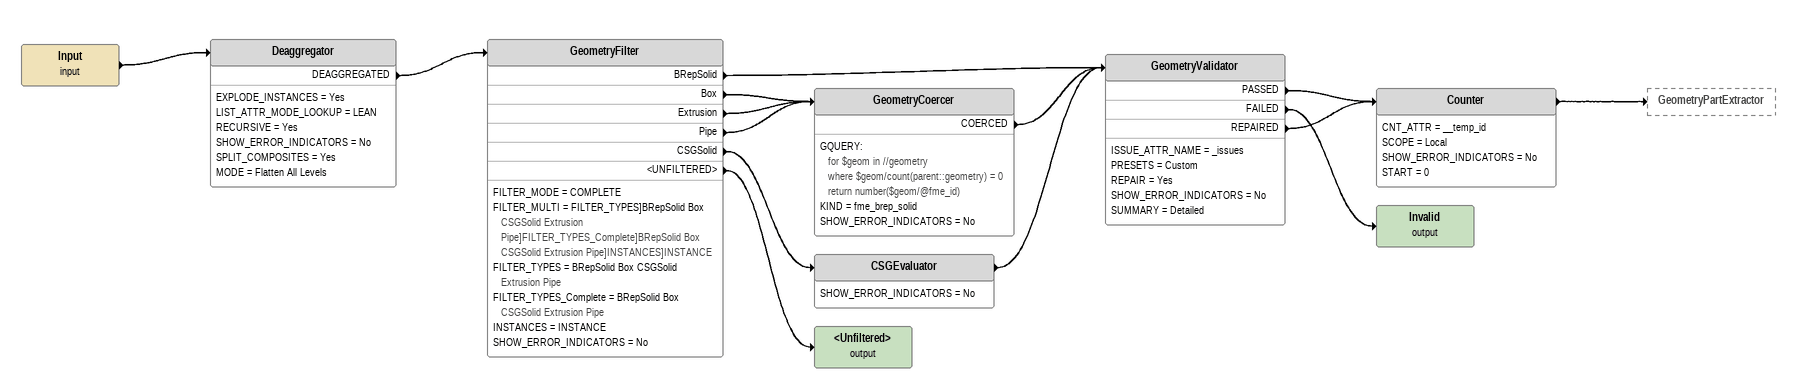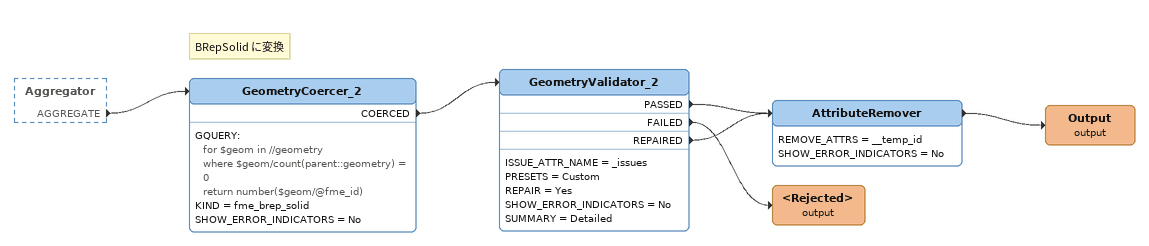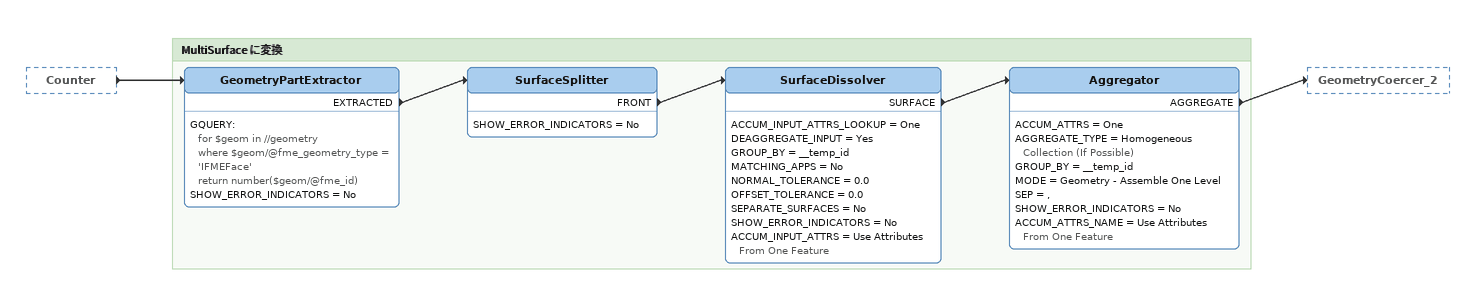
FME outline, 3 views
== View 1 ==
Input (input)
    -> Deaggregator
Deaggregator
    EXPLODE_INSTANCES = Yes
    LIST_ATTR_MODE_LOOKUP = LEAN
    RECURSIVE = Yes
    SHOW_ERROR_INDICATORS = No
    SPLIT_COMPOSITES = Yes
    MODE = Flatten All Levels
    DEAGGREGATED -> GeometryFilter
GeometryFilter
    FILTER_MODE = COMPLETE
    FILTER_MULTI = FILTER_TYPES]BRepSolid Box CSGSolid Extrusion Pipe]FILTER_TYPES_Complete]BRepSolid Box CSGSolid Extrusion Pipe]INSTANCES]INSTANCE
    FILTER_TYPES = BRepSolid Box CSGSolid Extrusion Pipe
    FILTER_TYPES_Complete = BRepSolid Box CSGSolid Extrusion Pipe
    INSTANCES = INSTANCE
    SHOW_ERROR_INDICATORS = No
    BRepSolid -> GeometryValidator
    Box -> GeometryCoercer
    Extrusion -> GeometryCoercer
    Pipe -> GeometryCoercer
    CSGSolid -> CSGEvaluator
    <UNFILTERED> -> <Unfiltered> (output)
GeometryCoercer
    GQUERY:
      for $geom in //geometry
      where $geom/count(parent::geometry) = 0
      return number($geom/@fme_id)
    KIND = fme_brep_solid
    SHOW_ERROR_INDICATORS = No
    COERCED -> GeometryValidator
CSGEvaluator
    SHOW_ERROR_INDICATORS = No
    -> GeometryValidator
GeometryValidator
    ISSUE_ATTR_NAME = _issues
    PRESETS = Custom
    REPAIR = Yes
    SHOW_ERROR_INDICATORS = No
    SUMMARY = Detailed
    PASSED -> Counter
    FAILED -> Invalid (output)
    REPAIRED -> Counter
Counter
    CNT_ATTR = __temp_id
    SCOPE = Local
    SHOW_ERROR_INDICATORS = No
    START = 0
    -> GeometryPartExtractor
Invalid (output)
<Unfiltered> (output)

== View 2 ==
Aggregator [outside]
    AGGREGATE -> GeometryCoercer_2
Note: BRepSolid に変換
GeometryCoercer_2
    GQUERY:
      for $geom in //geometry
      where $geom/count(parent::geometry) = 0
      return number($geom/@fme_id)
    KIND = fme_brep_solid
    SHOW_ERROR_INDICATORS = No
    COERCED -> GeometryValidator_2
GeometryValidator_2
    ISSUE_ATTR_NAME = _issues
    PRESETS = Custom
    REPAIR = Yes
    SHOW_ERROR_INDICATORS = No
    SUMMARY = Detailed
    PASSED -> AttributeRemover
    FAILED -> <Rejected> (output)
    REPAIRED -> AttributeRemover
AttributeRemover
    REMOVE_ATTRS = __temp_id
    SHOW_ERROR_INDICATORS = No
    -> Output (output)
Output (output)
<Rejected> (output)

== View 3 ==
Counter [outside]
    -> GeometryPartExtractor

Bookmark: MultiSurface に変換
GeometryPartExtractor
    GQUERY:
      for $geom in //geometry
      where $geom/@fme_geometry_type = 'IFMEFace'
      return number($geom/@fme_id)
    SHOW_ERROR_INDICATORS = No
    EXTRACTED -> SurfaceSplitter
SurfaceSplitter
    SHOW_ERROR_INDICATORS = No
    FRONT -> SurfaceDissolver
SurfaceDissolver
    ACCUM_INPUT_ATTRS_LOOKUP = One
    DEAGGREGATE_INPUT = Yes
    GROUP_BY = __temp_id
    MATCHING_APPS = No
    NORMAL_TOLERANCE = 0.0
    OFFSET_TOLERANCE = 0.0
    SEPARATE_SURFACES = No
    SHOW_ERROR_INDICATORS = No
    ACCUM_INPUT_ATTRS = Use Attributes From One Feature
    SURFACE -> Aggregator
Aggregator
    ACCUM_ATTRS = One
    AGGREGATE_TYPE = Homogeneous Collection (If Possible)
    GROUP_BY = __temp_id
    MODE = Geometry - Assemble One Level
    SEP = ,
    SHOW_ERROR_INDICATORS = No
    ACCUM_ATTRS_NAME = Use Attributes From One Feature
    AGGREGATE -> GeometryCoercer_2
